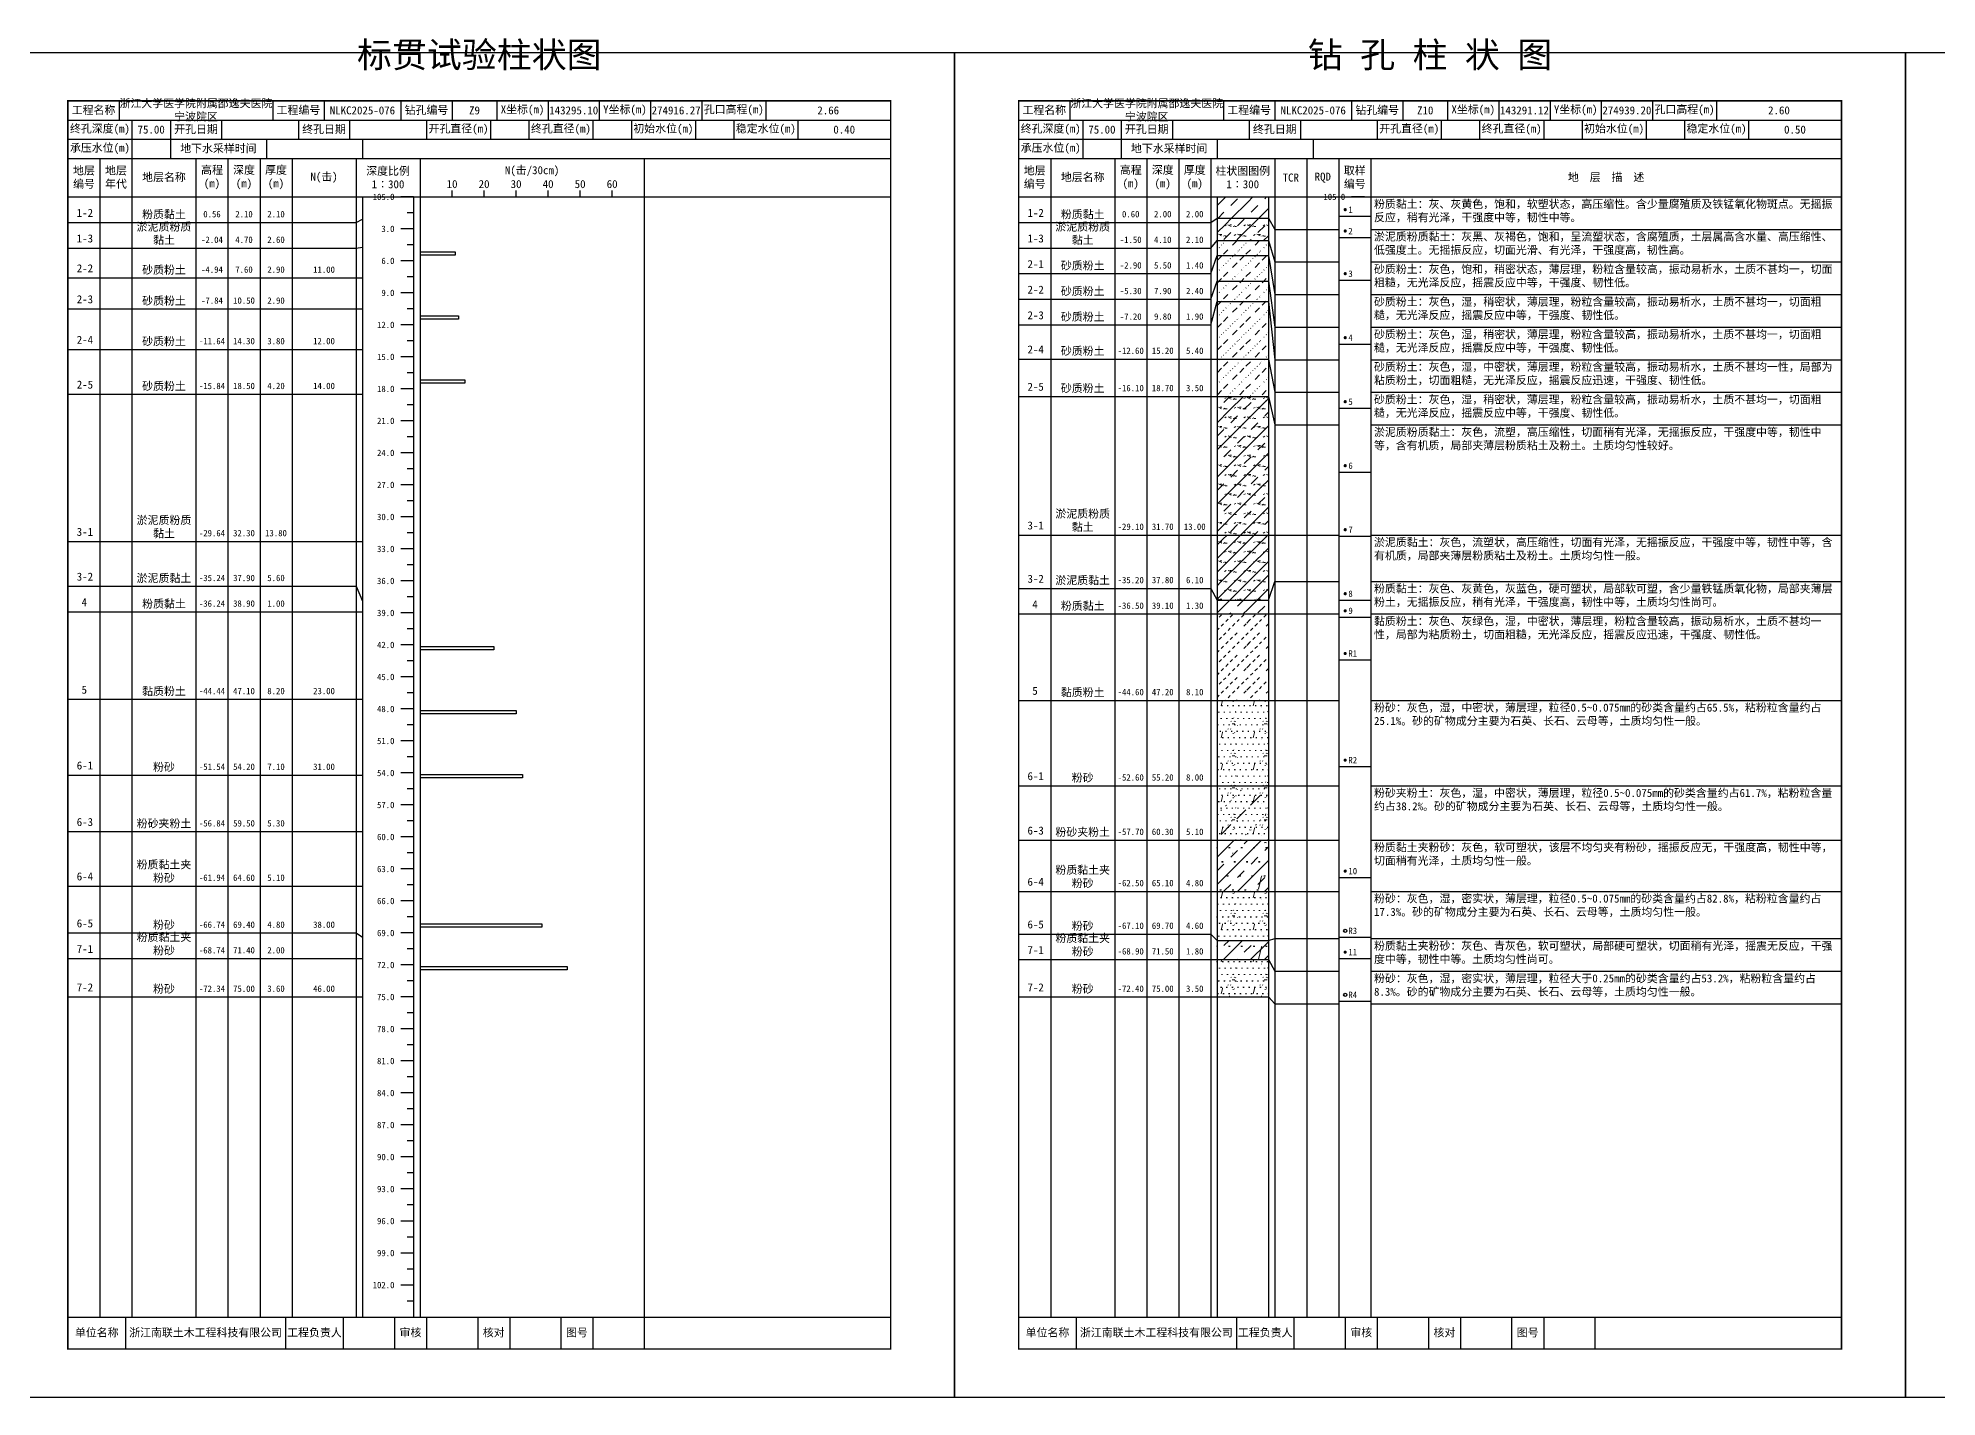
# Model space of a CAD drawing. Extents: x 297 to 65340, y 0 to 425.
# Drawn here: x 35057 to 35650, y 0 to 425 of the extents above; entities that cross this region are included whole.
import ezdxf
from ezdxf.enums import TextEntityAlignment as Align

# ---------------------------------------------------------------- set-up
doc = ezdxf.new("R2010")
doc.units = 0
doc.layers.get('0').update_dxf_attribs({"linetype": 'CONTINUOUS'})
doc.layers.add('FRAME', color=7, linetype='CONTINUOUS')
doc.layers.add('STRATUM', color=7, linetype='CONTINUOUS')
doc.layers.add('HATCH', color=7, linetype='CONTINUOUS', lineweight=13)
doc.styles.add('ST', font='')
doc.styles.get('ST').set_extended_font_data('SimSun')
pattern_1 = [(45, (0, 0), (-4.2426407, 4.2426407), [10, 0]), (45, (1.061, -3.182), (-2.1213203, 6.363961), [3, -3])]
pattern_2 = [(45, (0, 0), (-4.2426407, 4.2426407), [10, 0]), (45, (1.061, -3.182), (-2.1213203, 6.363961), [3, -3]), (26.565, (1.0741, -0.2536), (5.99982296, 5.99981224), [0.567, -12.849]), (0, (0.507, -0.2536), (0, 6), [0.567, -5.433]), (26.565, (-1.5813, 0), (5.99982296, 5.99981224), [0.567, -12.849]), (0, (-1.074, 0.2536), (0, 6), [0.567, -5.433]), (153.435, (0.5071, -0.2536), (-5.9998176, -5.36e-06), [1.134, -12.2826]), (26.565, (4.0741, 2.7464), (5.99982296, 5.99981224), [0.567, -12.849]), (0, (3.507, 2.7464), (0, 6), [0.567, -5.433]), (26.565, (1.4187, 3), (5.99982296, 5.99981224), [0.567, -12.849]), (0, (1.926, 3.2536), (0, 6), [0.567, -5.433]), (153.435, (3.5071, 2.7464), (-5.9998176, -5.36e-06), [1.134, -12.2826])]
pattern_3 = [(45.000006, (0, 0), (-7e-07, 6.9999824), [1.971956, -7.927535]), (45.000006, (2.813, 2.829), (-7e-07, 6.9999824), [1.99367, -7.905828]), (45.000006, (5.0675, 5.082), (-7e-07, 6.9999824), [1.813609, -8.085882]), (26.565052, (0, 3.5), (7.00000042, 7.00000017), [0.0965, -15.555976]), (36.869899, (0.7, 4.2), (6.999999835, 7.000000165), [0.197747, -34.802253]), (315.00001, (3.5, 6.976), (6.9999824, 1.2e-06), [0.033054, -9.866441]), (26.565052, (3.5, 0), (7.00000042, 7.00000017), [0.144749, -15.507727]), (26.565052, (4.2, 0.7), (7.00000042, 7.00000017), [0.10528, -15.547196]), (90.000004, (4.55, 1.05), (-7, -5e-07), [0.028767, -6.971233]), (26.565052, (4.9, 1.4), (7.00000042, 7.00000017), [0.091014, -31.213938]), (36.869899, (5.6, 2.1), (6.999999835, 7.000000165), [0.110692, -34.889308]), (45.000002, (6.3, 2.8), (-2.4e-07, 6.9999824), [0.109112, -9.790383]), (315.00001, (6.914, 3.548), (6.9999824, 1.2e-06), [0.033054, -9.866441]), (36.869898, (1.4, 4.9), (6.999999957, 7.000000043), [0.10224, -34.89776]), (53.130103, (2.1, 5.6), (13.999999763, 21.00000016), [0.134384, -34.865616]), (53.130103, (2.8, 6.3), (13.999999763, 21.00000016), [0.126246, -34.873754])]
pattern_4 = [(82.875, (-0.8346, -1.206), (0.00036925, 10.00017644), [0.08929, -80.53371]), (143.13, (-0.7336, -1.2818), (-29.99996427, 20.00005359), [0.12627, -49.87373]), (172.875, (-0.5564, -1.304), (-70.000245666, 9.99966033), [0.17857, -80.44443]), (206.565, (-0.378, -1.2147), (-9.9997049, -9.99968706), [0.19954, -22.16046]), (243.435, (-0.2887, -1.0363), (8.93e-06, -9.999696), [0.19954, -22.16146]), (255.964, (-0.1994, -0.679), (-0.00020004, -9.99950129), [0.36813, -40.86287]), (255.964, (0.1106, 0.561), (-0.00020004, -9.99950129), [1.27838, -39.95262]), (255.964, (0.179, 0.835), (-0.00020004, -9.99950129), [0.28235, -40.94865]), (216.87, (0.3694, 1.0892), (-9.99998214, -10.00001786), [0.12627, -49.87373]), (243.435, (0.2683, 1.0135), (8.93e-06, -9.999696), [0.19954, -22.16146]), (206.565, (0.548, 1.1785), (-9.9997049, -9.99968706), [0.19954, -22.16046]), (172.875, (0.725, 1.1563), (-70.000245666, 9.99966033), [0.17857, -80.44443]), (143.13, (0.826, 1.0806), (-29.99996427, 20.00005359), [0.12627, -49.87373]), (82.875, (0.815, 0.992), (0.00036925, 10.00017644), [0.08929, -80.53371]), (0, (-0.33, 0.34), (0, 10), [0.89286, -9.10714]), (0, (0.025, 0), (1, 2), [0, -1.75]), (0, (0, 0.025), (1, 2), [0, -1.75]), (0, (0, 0), (1, 2), [0, -1.75]), (0, (-0.025, 0), (1, 2), [0, -1.75]), (0, (0, -0.025), (1, 2), [0, -1.75])]
pattern_5 = [(82.875, (-1.8361, -2.6533), (0.00081235, 22.00038817), [0.196438, -177.174162]), (143.13, (-1.614, -2.82), (-65.9999214, 44.0001179), [0.277794, -109.722206]), (172.875, (-1.224, -2.8687), (-154.00054047, 21.99925272), [0.392854, -176.977746]), (206.565, (-0.831, -2.672), (-21.9993508, -21.9993115), [0.438988, -48.753012]), (243.435, (-0.635, -2.28), (1.96e-05, -21.9993312), [0.438988, -48.755212]), (255.964, (-0.4387, -1.494), (-0.0004401, -21.9989028), [0.809886, -89.898314]), (255.964, (0.2434, 1.2344), (-0.0004401, -21.9989028), [2.812436, -87.895764]), (255.964, (0.394, 1.837), (-0.0004401, -21.9989028), [0.62117, -90.08703]), (216.87, (0.8126, 2.3963), (-21.9999607, -22.0000393), [0.277794, -109.722206]), (243.435, (0.59, 2.23), (1.96e-05, -21.9993312), [0.438988, -48.755212]), (206.565, (1.205, 2.593), (-21.9993508, -21.9993115), [0.438988, -48.753012]), (172.875, (1.595, 2.544), (-154.00054047, 21.99925272), [0.392854, -176.977746]), (143.13, (1.8173, 2.3772), (-65.9999214, 44.0001179), [0.277794, -109.722206]), (82.875, (1.793, 2.1823), (0.00081235, 22.00038817), [0.196438, -177.174162]), (0, (-0.725, 0.748), (0, 22), [1.964292, -20.035708]), (0, (0.055, 0), (2.2, 4.4), [0, -3.85]), (0, (0, 0.055), (2.2, 4.4), [0, -3.85]), (0, (0, 0), (2.2, 4.4), [0, -3.85]), (0, (-0.055, 0), (2.2, 4.4), [0, -3.85]), (0, (0, -0.055), (2.2, 4.4), [0, -3.85])]

# ---------------------------------------------------------------- blocks, each defined once
blk = doc.blocks.new('SolidCircle')
at = {"const_width": 0.5}
blk.add_lwpolyline([(-0.25, 0, 1), (0.25, 0, 1)], format="xyb", close=True, dxfattribs=at)

msp = doc.modelspace()

# ---------------------------------------------------------------- hatches: boundary and pattern name
at = {"layer": 'HATCH'}
h = msp.add_hatch(dxfattribs=at)
h.set_pattern_fill('FZNT', color=256, style=0)
h.set_pattern_definition(pattern_1)
h.paths.add_polyline_path([(35441, 375), (35425, 375), (35425, 368.33), (35441, 368.33)])
h = msp.add_hatch(dxfattribs=at)
h.set_pattern_fill('YNFNT', color=256, style=0)
h.set_pattern_definition(pattern_2)
h.paths.add_polyline_path([(35441, 368.33), (35425, 368.33), (35425, 361.33), (35441, 361.33)])
h = msp.add_hatch(dxfattribs=at)
h.set_pattern_fill('SZFT', color=256, style=0)
h.set_pattern_definition(pattern_3)
h.paths.add_polyline_path([(35441, 361.33), (35425, 361.33), (35425, 356.67), (35441, 356.67)])
h = msp.add_hatch(dxfattribs=at)
h.set_pattern_fill('SZFT', color=256, style=0)
h.set_pattern_definition(pattern_3)
h.paths.add_polyline_path([(35441, 356.67), (35425, 356.67), (35425, 348.67), (35441, 348.67)])
h = msp.add_hatch(dxfattribs=at)
h.set_pattern_fill('SZFT', color=256, style=0)
h.set_pattern_definition(pattern_3)
h.paths.add_polyline_path([(35441, 348.67), (35425, 348.67), (35425, 342.33), (35441, 342.33)])
h = msp.add_hatch(dxfattribs=at)
h.set_pattern_fill('SZFT', color=256, style=0)
h.set_pattern_definition(pattern_3)
h.paths.add_polyline_path([(35441, 342.33), (35425, 342.33), (35425, 324.33), (35441, 324.33)])
h = msp.add_hatch(dxfattribs=at)
h.set_pattern_fill('SZFT', color=256, style=0)
h.set_pattern_definition(pattern_3)
h.paths.add_polyline_path([(35441, 324.33), (35425, 324.33), (35425, 312.67), (35441, 312.67)])
h = msp.add_hatch(dxfattribs=at)
h.set_pattern_fill('YNFNT', color=256, style=0)
h.set_pattern_definition(pattern_2)
h.paths.add_polyline_path([(35441, 312.67), (35425, 312.67), (35425, 269.33), (35441, 269.33)])
h = msp.add_hatch(dxfattribs=at)
h.set_pattern_fill('YNNT', color=256, style=0)
h.set_pattern_definition([(45, (0, 0), (-2.12132034, 2.12132034), [10, 0]), (26.565, (1.0741, -0.2536), (5.99982296, 5.99981224), [0.567, -12.849]), (0, (0.507, -0.2536), (0, 6), [0.567, -5.433]), (26.565, (-1.5813, 0), (5.99982296, 5.99981224), [0.567, -12.849]), (0, (-1.074, 0.2536), (0, 6), [0.567, -5.433]), (153.435, (0.5071, -0.2536), (-5.9998176, -5.36e-06), [1.134, -12.2826]), (26.565, (4.0741, 2.7464), (5.99982296, 5.99981224), [0.567, -12.849]), (0, (3.507, 2.7464), (0, 6), [0.567, -5.433]), (26.565, (1.4187, 3), (5.99982296, 5.99981224), [0.567, -12.849]), (0, (1.926, 3.2536), (0, 6), [0.567, -5.433]), (153.435, (3.5071, 2.7464), (-5.9998176, -5.36e-06), [1.134, -12.2826])])
h.paths.add_polyline_path([(35441, 269.33), (35425, 269.33), (35425, 249), (35441, 249)])
h = msp.add_hatch(dxfattribs=at)
h.set_pattern_fill('FZNT', color=256, style=0)
h.set_pattern_definition(pattern_1)
h.paths.add_polyline_path([(35441, 249), (35425, 249), (35425, 244.67), (35441, 244.67)])
h = msp.add_hatch(dxfattribs=at)
h.set_pattern_fill('NZFT', color=256, style=0)
h.set_pattern_definition([(45.000005, (0, 0), (-6e-07, 6.9999824), [0.947297, -8.952198]), (45.000005, (1.4, 1.4), (-6e-07, 6.9999824), [0.986898, -8.912597]), (45.000005, (2.8, 2.8), (-6e-07, 6.9999824), [1.060182, -8.839313]), (45.000005, (4.2, 4.2), (-6e-07, 6.9999824), [0.949178, -8.950318]), (45.000005, (5.6, 5.6), (-6e-07, 6.9999824), [1.036501, -8.862994]), (45.000005, (3.5, 0), (-6e-07, 6.9999824), [1.013348, -8.886147]), (45.000005, (4.9, 1.4), (-6e-07, 6.9999824), [1.078956, -12.120371]), (45.000005, (6.3, 2.8), (-6e-07, 6.9999824), [0.998824, -8.900671]), (45.000003, (0.7, 4.2), (-4e-07, 6.9999824), [1.05533, -8.844165]), (45.000003, (2.1, 5.6), (-4e-07, 6.9999824), [1.036501, -8.862994])])
h.paths.add_polyline_path([(35441, 244.67), (35425, 244.67), (35425, 217.67), (35441, 217.67)])
h = msp.add_hatch(dxfattribs=at)
h.set_pattern_fill('FS', color=256, style=0)
h.set_pattern_definition(pattern_4)
h.paths.add_polyline_path([(35441, 217.67), (35425, 217.67), (35425, 191), (35441, 191)])
h = msp.add_hatch(dxfattribs=at)
h.set_pattern_fill('FS', color=256, style=0)
h.set_pattern_definition(pattern_4)
h.paths.add_polyline_path([(35441, 191), (35425, 191), (35425, 174), (35441, 174)])
h = msp.add_hatch(dxfattribs=at)
h.set_pattern_fill('SZFT', color=256, scale=2.2, style=0)
h.set_pattern_definition([(45.000006, (0, 0), (-1.6e-06, 15.3999612), [4.338303, -17.440577]), (45.000006, (6.188, 6.223), (-1.6e-06, 15.3999612), [4.386074, -17.3928216]), (45.000006, (11.148, 11.181), (-1.6e-06, 15.3999612), [3.98994, -17.7889404]), (26.565052, (0, 7.7), (15.4000009, 15.4000004), [0.2123, -34.223147]), (36.869899, (1.54, 9.24), (15.39999964, 15.40000036), [0.4350434, -76.5649566]), (315.00001, (7.7, 15.347), (15.3999612, 2.7e-06), [0.072719, -21.70617]), (26.565052, (7.7, 0), (15.4000009, 15.4000004), [0.318448, -34.1169994]), (26.565052, (9.24, 1.54), (15.4000009, 15.4000004), [0.231616, -34.203831]), (90.000004, (10.01, 2.31), (-15.4, -1e-06), [0.0632874, -15.3367126]), (26.565052, (10.78, 3.08), (15.4000009, 15.4000004), [0.200231, -68.670664]), (36.869899, (12.32, 4.62), (15.39999964, 15.40000036), [0.2435224, -76.7564776]), (45.000002, (13.86, 6.16), (-5e-07, 15.3999612), [0.2400464, -21.5388426]), (315.00001, (15.211, 7.805), (15.3999612, 2.7e-06), [0.072719, -21.70617]), (36.869898, (3.08, 10.78), (15.3999999, 15.4000001), [0.224928, -76.775072]), (53.130103, (4.62, 12.32), (30.79999948, 46.20000035), [0.295645, -76.704355]), (53.130103, (6.16, 13.86), (30.79999948, 46.20000035), [0.277741, -76.722259])])
h.paths.add_polyline_path([(35441, 191), (35425, 191), (35425, 174), (35441, 174)])
h = msp.add_hatch(dxfattribs=at)
h.set_pattern_fill('FZNT', color=256, style=0)
h.set_pattern_definition(pattern_1)
h.paths.add_polyline_path([(35441, 174), (35425, 174), (35425, 158), (35441, 158)])
h = msp.add_hatch(dxfattribs=at)
h.set_pattern_fill('FS', color=256, scale=2.2, style=0)
h.set_pattern_definition(pattern_5)
h.paths.add_polyline_path([(35441, 174), (35425, 174), (35425, 158), (35441, 158)])
h = msp.add_hatch(dxfattribs=at)
h.set_pattern_fill('FS', color=256, style=0)
h.set_pattern_definition(pattern_4)
h.paths.add_polyline_path([(35441, 158), (35425, 158), (35425, 142.67), (35441, 142.67)])
h = msp.add_hatch(dxfattribs=at)
h.set_pattern_fill('FZNT', color=256, style=0)
h.set_pattern_definition(pattern_1)
h.paths.add_polyline_path([(35441, 142.67), (35425, 142.67), (35425, 136.67), (35441, 136.67)])
h = msp.add_hatch(dxfattribs=at)
h.set_pattern_fill('FS', color=256, scale=2.2, style=0)
h.set_pattern_definition(pattern_5)
h.paths.add_polyline_path([(35441, 142.67), (35425, 142.67), (35425, 136.67), (35441, 136.67)])
h = msp.add_hatch(dxfattribs=at)
h.set_pattern_fill('FS', color=256, style=0)
h.set_pattern_definition(pattern_4)
h.paths.add_polyline_path([(35441, 136.67), (35425, 136.67), (35425, 125), (35441, 125)])

# ---------------------------------------------------------------- linework, layer by layer
at = {"layer": 'FRAME', "color": 245, "linetype": 'Continuous'}
for points in [[(35046, 0), (35343, 0), (35343, 420), (35046, 420)], [(35343, 0), (35640, 0), (35640, 420), (35343, 420)], [(35640, 0), (35937, 0), (35937, 420), (35640, 420)]]:
    msp.add_lwpolyline(points, close=True, dxfattribs=at)
at = {"layer": 'FRAME', "linetype": 'Continuous', "const_width": 0.5}
for points in [[(35066, 15), (35323, 15), (35323, 405), (35066, 405)], [(35363, 15), (35620, 15), (35620, 405), (35363, 405)]]:
    msp.add_lwpolyline(points, close=True, dxfattribs=at)
at = {"layer": 'FRAME', "color": 0, "linetype": 'Continuous'}
for points in [[(35082, 405), (35082, 399)], [(35130, 405), (35130, 399)], [(35146, 405), (35146, 399)], [(35170, 405), (35170, 399)], [(35186, 405), (35186, 399)], [(35200, 405), (35200, 399)], [(35216, 405), (35216, 399)], [(35232, 405), (35232, 399)], [(35248, 405), (35248, 399)], [(35264, 405), (35264, 399)], [(35284, 405), (35284, 399)], [(35323, 405), (35323, 399)], [(35379, 405), (35379, 399)], [(35427, 405), (35427, 399)], [(35443, 405), (35443, 399)], [(35467, 405), (35467, 399)], [(35483, 405), (35483, 399)], [(35497, 405), (35497, 399)], [(35513, 405), (35513, 399)], [(35529, 405), (35529, 399)], [(35545, 405), (35545, 399)], [(35561, 405), (35561, 399)], [(35581, 405), (35581, 399)], [(35620, 405), (35620, 399)], [(35066, 399), (35323, 399)], [(35086, 399), (35086, 393)], [(35098, 399), (35098, 393)], [(35114, 399), (35114, 393)], [(35138, 399), (35138, 393)], [(35154, 399), (35154, 393)], [(35178, 399), (35178, 393)], [(35198, 399), (35198, 393)], [(35210, 399), (35210, 393)], [(35230, 399), (35230, 393)], [(35242, 399), (35242, 393)], [(35262, 399), (35262, 393)], [(35274, 399), (35274, 393)], [(35294, 399), (35294, 393)], [(35323, 399), (35323, 393)], [(35363, 399), (35620, 399)], [(35383, 399), (35383, 393)], [(35395, 399), (35395, 393)], [(35411, 399), (35411, 393)], [(35435, 399), (35435, 393)], [(35451, 399), (35451, 393)], [(35475, 399), (35475, 393)], [(35495, 399), (35495, 393)], [(35507, 399), (35507, 393)], [(35527, 399), (35527, 393)], [(35539, 399), (35539, 393)], [(35559, 399), (35559, 393)], [(35571, 399), (35571, 393)], [(35591, 399), (35591, 393)], [(35620, 399), (35620, 393)], [(35066, 393), (35323, 393)], [(35086, 393), (35086, 387)], [(35098, 393), (35098, 387)], [(35128, 393), (35128, 387)], [(35158, 393), (35158, 387)], [(35363, 393), (35620, 393)], [(35383, 393), (35383, 387)], [(35395, 393), (35395, 387)], [(35425, 393), (35425, 387)], [(35455, 393), (35455, 387)], [(35066, 387), (35323, 387)], [(35076, 387), (35076, 25)], [(35086, 387), (35086, 25)], [(35106, 387), (35106, 25)], [(35116, 387), (35116, 25)], [(35126, 387), (35126, 25)], [(35136, 387), (35136, 25)], [(35156, 387), (35156, 25)], [(35176, 387), (35176, 25)], [(35246, 387), (35246, 25)], [(35363, 387), (35620, 387)], [(35373, 387), (35373, 25)], [(35393, 387), (35393, 25)], [(35403, 387), (35403, 25)], [(35413, 387), (35413, 25)], [(35423, 387), (35423, 25)], [(35443, 387), (35443, 25)], [(35453, 387), (35453, 25)], [(35463, 387), (35463, 25)], [(35473, 387), (35473, 25)], [(35620, 387), (35620, 25)], [(35066, 375), (35323, 375)], [(35158, 375), (35158, 25)], [(35174, 375), (35174, 25)], [(35186, 375), (35186, 377)], [(35196, 375), (35196, 377)], [(35206, 375), (35206, 377)], [(35216, 375), (35216, 377)], [(35226, 375), (35226, 377)], [(35236, 375), (35236, 377)], [(35363, 375), (35620, 375)], [(35425, 375), (35425, 25)], [(35441, 375), (35441, 25)], [(35066, 25), (35323, 25)], [(35084, 25), (35084, 15)], [(35134, 25), (35134, 15)], [(35152, 25), (35152, 15)], [(35168, 25), (35168, 15)], [(35178, 25), (35178, 15)], [(35194, 25), (35194, 15)], [(35204, 25), (35204, 15)], [(35220, 25), (35220, 15)], [(35230, 25), (35230, 15)], [(35246, 25), (35246, 15)], [(35363, 25), (35620, 25)], [(35381, 25), (35381, 15)], [(35431, 25), (35431, 15)], [(35449, 25), (35449, 15)], [(35465, 25), (35465, 15)], [(35475, 25), (35475, 15)], [(35491, 25), (35491, 15)], [(35501, 25), (35501, 15)], [(35517, 25), (35517, 15)], [(35527, 25), (35527, 15)], [(35543, 25), (35543, 15)]]:
    msp.add_lwpolyline(points, dxfattribs=at)
at = {"layer": 'STRATUM', "linetype": 'Continuous'}
for points in [[(35174, 375), (35170, 375)], [(35471, 375), (35467, 375)], [(35156, 367), (35158, 368)], [(35174, 370), (35172, 370)], [(35423, 367), (35425, 368.33), (35441, 368.33), (35443, 364.82)], [(35463, 369), (35473, 369)], [(35066, 367), (35076, 367)], [(35076, 367), (35086, 367)], [(35086, 367), (35106, 367)], [(35106, 367), (35116, 367)], [(35116, 367), (35126, 367)], [(35126, 367), (35136, 367)], [(35136, 367), (35156, 367)], [(35174, 365), (35170, 365)], [(35363, 367), (35373, 367)], [(35373, 367), (35393, 367)], [(35393, 367), (35403, 367)], [(35403, 367), (35413, 367)], [(35413, 367), (35423, 367)], [(35443, 364.82), (35453, 364.82)], [(35453, 364.82), (35463, 364.82)], [(35463, 362.33), (35473, 362.33)], [(35473, 364.82), (35620, 364.82)], [(35066, 359), (35076, 359)], [(35076, 359), (35086, 359)], [(35086, 359), (35106, 359)], [(35106, 359), (35116, 359)], [(35116, 359), (35126, 359)], [(35126, 359), (35136, 359)], [(35136, 359), (35156, 359)], [(35156, 359), (35158, 359.33)], [(35174, 360), (35172, 360)], [(35176, 357.83), (35187, 357.83), (35187, 356.83), (35176, 356.83)], [(35363, 359), (35373, 359)], [(35373, 359), (35393, 359)], [(35393, 359), (35403, 359)], [(35403, 359), (35413, 359)], [(35413, 359), (35423, 359)], [(35423, 359), (35425, 361.33), (35441, 361.33), (35443, 354.65)], [(35423, 351), (35425, 356.67), (35441, 356.67), (35443, 344.47)], [(35174, 355), (35170, 355)], [(35363, 351), (35373, 351)], [(35373, 351), (35393, 351)], [(35393, 351), (35403, 351)], [(35403, 351), (35413, 351)], [(35413, 351), (35423, 351)], [(35443, 354.65), (35453, 354.65)], [(35453, 354.65), (35463, 354.65)], [(35473, 354.65), (35620, 354.65)], [(35066, 349.67), (35076, 349.67)], [(35076, 349.67), (35086, 349.67)], [(35086, 349.67), (35106, 349.67)], [(35106, 349.67), (35116, 349.67)], [(35116, 349.67), (35126, 349.67)], [(35126, 349.67), (35136, 349.67)], [(35136, 349.67), (35156, 349.67)], [(35156, 349.67), (35158, 349.67)], [(35174, 345), (35170, 345)], [(35174, 350), (35172, 350)], [(35423, 343), (35425, 348.67), (35441, 348.67), (35443, 334.29)], [(35443, 344.47), (35453, 344.47)], [(35453, 344.47), (35463, 344.47)], [(35463, 349), (35473, 349)], [(35473, 344.47), (35620, 344.47)], [(35066, 340), (35076, 340)], [(35076, 340), (35086, 340)], [(35086, 340), (35106, 340)], [(35106, 340), (35116, 340)], [(35116, 340), (35126, 340)], [(35126, 340), (35136, 340)], [(35136, 340), (35156, 340)], [(35156, 340), (35158, 340)], [(35174, 340), (35172, 340)], [(35363, 343), (35373, 343)], [(35373, 343), (35393, 343)], [(35393, 343), (35403, 343)], [(35403, 343), (35413, 343)], [(35413, 343), (35423, 343)], [(35423, 335), (35425, 342.33), (35441, 342.33), (35443, 324.12)], [(35174, 335), (35170, 335)], [(35176, 337.83), (35188, 337.83), (35188, 336.83), (35176, 336.83)], [(35363, 335), (35373, 335)], [(35373, 335), (35393, 335)], [(35393, 335), (35403, 335)], [(35403, 335), (35413, 335)], [(35413, 335), (35423, 335)], [(35443, 334.29), (35453, 334.29)], [(35453, 334.29), (35463, 334.29)], [(35473, 334.29), (35620, 334.29)], [(35066, 327.33), (35076, 327.33)], [(35076, 327.33), (35086, 327.33)], [(35086, 327.33), (35106, 327.33)], [(35106, 327.33), (35116, 327.33)], [(35116, 327.33), (35126, 327.33)], [(35126, 327.33), (35136, 327.33)], [(35136, 327.33), (35156, 327.33)], [(35156, 327.33), (35158, 327.33)], [(35174, 330), (35172, 330)], [(35463, 329), (35473, 329)], [(35174, 325), (35170, 325)], [(35363, 324.33), (35373, 324.33)], [(35373, 324.33), (35393, 324.33)], [(35393, 324.33), (35403, 324.33)], [(35403, 324.33), (35413, 324.33)], [(35413, 324.33), (35423, 324.33)], [(35423, 324.33), (35425, 324.33), (35441, 324.33), (35443, 313.94)], [(35443, 324.12), (35453, 324.12)], [(35453, 324.12), (35463, 324.12)], [(35473, 324.12), (35620, 324.12)], [(35174, 315), (35170, 315)], [(35174, 320), (35172, 320)], [(35176, 317.83), (35190, 317.83), (35190, 316.83), (35176, 316.83)], [(35066, 313.33), (35076, 313.33)], [(35076, 313.33), (35086, 313.33)], [(35086, 313.33), (35106, 313.33)], [(35106, 313.33), (35116, 313.33)], [(35116, 313.33), (35126, 313.33)], [(35126, 313.33), (35136, 313.33)], [(35136, 313.33), (35156, 313.33)], [(35156, 313.33), (35158, 313.33)], [(35174, 310), (35172, 310)], [(35363, 312.67), (35373, 312.67)], [(35373, 312.67), (35393, 312.67)], [(35393, 312.67), (35403, 312.67)], [(35403, 312.67), (35413, 312.67)], [(35413, 312.67), (35423, 312.67)], [(35423, 312.67), (35425, 312.67), (35441, 312.67), (35443, 303.76)], [(35443, 313.94), (35453, 313.94)], [(35453, 313.94), (35463, 313.94)], [(35463, 309), (35473, 309)], [(35473, 313.94), (35620, 313.94)], [(35174, 305), (35170, 305)], [(35443, 303.76), (35453, 303.76)], [(35453, 303.76), (35463, 303.76)], [(35473, 303.76), (35620, 303.76)], [(35174, 300), (35172, 300)], [(35174, 295), (35170, 295)], [(35174, 285), (35170, 285)], [(35174, 290), (35172, 290)], [(35463, 289), (35473, 289)], [(35174, 280), (35172, 280)], [(35174, 275), (35170, 275)], [(35066, 267.33), (35076, 267.33)], [(35076, 267.33), (35086, 267.33)], [(35086, 267.33), (35106, 267.33)], [(35106, 267.33), (35116, 267.33)], [(35116, 267.33), (35126, 267.33)], [(35126, 267.33), (35136, 267.33)], [(35136, 267.33), (35156, 267.33)], [(35156, 267.33), (35158, 267.33)], [(35174, 270), (35172, 270)], [(35363, 269.33), (35373, 269.33)], [(35373, 269.33), (35393, 269.33)], [(35393, 269.33), (35403, 269.33)], [(35403, 269.33), (35413, 269.33)], [(35413, 269.33), (35423, 269.33)], [(35423, 269.33), (35425, 269.33), (35441, 269.33), (35443, 269.33)], [(35443, 269.33), (35453, 269.33)], [(35453, 269.33), (35463, 269.33)], [(35463, 269), (35473, 269)], [(35473, 269.33), (35620, 269.33)], [(35174, 265), (35170, 265)], [(35174, 260), (35172, 260)], [(35066, 253.33), (35076, 253.33)], [(35076, 253.33), (35086, 253.33)], [(35086, 253.33), (35106, 253.33)], [(35106, 253.33), (35116, 253.33)], [(35116, 253.33), (35126, 253.33)], [(35126, 253.33), (35136, 253.33)], [(35136, 253.33), (35156, 253.33)], [(35156, 253.33), (35158, 248.67)], [(35174, 255), (35170, 255)], [(35174, 250), (35172, 250)], [(35363, 252.67), (35373, 252.67)], [(35373, 252.67), (35393, 252.67)], [(35393, 252.67), (35403, 252.67)], [(35403, 252.67), (35413, 252.67)], [(35413, 252.67), (35423, 252.67)], [(35423, 252.67), (35425, 249), (35441, 249), (35443, 254.84)], [(35443, 254.84), (35453, 254.84)], [(35453, 254.84), (35463, 254.84)], [(35473, 254.84), (35620, 254.84)], [(35066, 245.33), (35076, 245.33)], [(35076, 245.33), (35086, 245.33)], [(35086, 245.33), (35106, 245.33)], [(35106, 245.33), (35116, 245.33)], [(35116, 245.33), (35126, 245.33)], [(35126, 245.33), (35136, 245.33)], [(35136, 245.33), (35156, 245.33)], [(35156, 245.33), (35158, 245.33)], [(35174, 245), (35170, 245)], [(35363, 244.67), (35373, 244.67)], [(35373, 244.67), (35393, 244.67)], [(35393, 244.67), (35403, 244.67)], [(35403, 244.67), (35413, 244.67)], [(35413, 244.67), (35423, 244.67)], [(35423, 244.67), (35425, 244.67), (35441, 244.67), (35443, 244.67)], [(35443, 244.67), (35453, 244.67)], [(35453, 244.67), (35463, 244.67)], [(35463, 249), (35473, 249)], [(35463, 243.67), (35473, 243.67)], [(35473, 244.67), (35620, 244.67)], [(35174, 240), (35172, 240)], [(35174, 235), (35170, 235)], [(35176, 234.5), (35199, 234.5), (35199, 233.5), (35176, 233.5)], [(35174, 230), (35172, 230)], [(35463, 230.33), (35473, 230.33)], [(35174, 225), (35170, 225)], [(35174, 220), (35172, 220)], [(35066, 218), (35076, 218)], [(35076, 218), (35086, 218)], [(35086, 218), (35106, 218)], [(35106, 218), (35116, 218)], [(35116, 218), (35126, 218)], [(35126, 218), (35136, 218)], [(35136, 218), (35156, 218)], [(35156, 218), (35158, 218)], [(35174, 215), (35170, 215)], [(35176, 214.5), (35206, 214.5), (35206, 213.5), (35176, 213.5)], [(35363, 217.67), (35373, 217.67)], [(35373, 217.67), (35393, 217.67)], [(35393, 217.67), (35403, 217.67)], [(35403, 217.67), (35413, 217.67)], [(35413, 217.67), (35423, 217.67)], [(35423, 217.67), (35425, 217.67), (35441, 217.67), (35443, 217.67)], [(35443, 217.67), (35453, 217.67)], [(35453, 217.67), (35463, 217.67)], [(35473, 217.67), (35620, 217.67)], [(35174, 210), (35172, 210)], [(35174, 205), (35170, 205)], [(35174, 200), (35172, 200)], [(35463, 197), (35473, 197)], [(35066, 194.33), (35076, 194.33)], [(35076, 194.33), (35086, 194.33)], [(35086, 194.33), (35106, 194.33)], [(35106, 194.33), (35116, 194.33)], [(35116, 194.33), (35126, 194.33)], [(35126, 194.33), (35136, 194.33)], [(35136, 194.33), (35156, 194.33)], [(35156, 194.33), (35158, 194.33)], [(35174, 195), (35170, 195)], [(35174, 190), (35172, 190)], [(35176, 194.5), (35208, 194.5), (35208, 193.5), (35176, 193.5)], [(35363, 191), (35373, 191)], [(35373, 191), (35393, 191)], [(35393, 191), (35403, 191)], [(35403, 191), (35413, 191)], [(35413, 191), (35423, 191)], [(35423, 191), (35425, 191), (35441, 191), (35443, 191)], [(35443, 191), (35453, 191)], [(35453, 191), (35463, 191)], [(35473, 191), (35620, 191)], [(35174, 185), (35170, 185)], [(35174, 180), (35172, 180)], [(35066, 176.67), (35076, 176.67)], [(35076, 176.67), (35086, 176.67)], [(35086, 176.67), (35106, 176.67)], [(35106, 176.67), (35116, 176.67)], [(35116, 176.67), (35126, 176.67)], [(35126, 176.67), (35136, 176.67)], [(35136, 176.67), (35156, 176.67)], [(35156, 176.67), (35158, 176.67)], [(35174, 175), (35170, 175)], [(35363, 174), (35373, 174)], [(35373, 174), (35393, 174)], [(35393, 174), (35403, 174)], [(35403, 174), (35413, 174)], [(35413, 174), (35423, 174)], [(35423, 174), (35425, 174), (35441, 174), (35443, 174)], [(35443, 174), (35453, 174)], [(35453, 174), (35463, 174)], [(35473, 174), (35620, 174)], [(35174, 170), (35172, 170)], [(35174, 165), (35170, 165)], [(35463, 162.33), (35473, 162.33)], [(35066, 159.67), (35076, 159.67)], [(35076, 159.67), (35086, 159.67)], [(35086, 159.67), (35106, 159.67)], [(35106, 159.67), (35116, 159.67)], [(35116, 159.67), (35126, 159.67)], [(35126, 159.67), (35136, 159.67)], [(35136, 159.67), (35156, 159.67)], [(35156, 159.67), (35158, 159.67)], [(35174, 155), (35170, 155)], [(35174, 160), (35172, 160)], [(35363, 158), (35373, 158)], [(35373, 158), (35393, 158)], [(35393, 158), (35403, 158)], [(35403, 158), (35413, 158)], [(35413, 158), (35423, 158)], [(35423, 158), (35425, 158), (35441, 158), (35443, 158)], [(35443, 158), (35453, 158)], [(35453, 158), (35463, 158)], [(35473, 158), (35620, 158)], [(35174, 150), (35172, 150)], [(35066, 145), (35076, 145)], [(35076, 145), (35086, 145)], [(35086, 145), (35106, 145)], [(35106, 145), (35116, 145)], [(35116, 145), (35126, 145)], [(35126, 145), (35136, 145)], [(35136, 145), (35156, 145)], [(35156, 145), (35158, 143.67)], [(35174, 145), (35170, 145)], [(35176, 147.83), (35214, 147.83), (35214, 146.83), (35176, 146.83)], [(35363, 144.67), (35373, 144.67)], [(35373, 144.67), (35393, 144.67)], [(35393, 144.67), (35403, 144.67)], [(35403, 144.67), (35413, 144.67)], [(35413, 144.67), (35423, 144.67)], [(35423, 144.67), (35425, 142.67), (35441, 142.67), (35443, 143.23)], [(35443, 143.23), (35453, 143.23)], [(35453, 143.23), (35463, 143.23)], [(35463, 143.67), (35473, 143.67)], [(35473, 143.23), (35620, 143.23)], [(35066, 137), (35076, 137)], [(35076, 137), (35086, 137)], [(35086, 137), (35106, 137)], [(35106, 137), (35116, 137)], [(35116, 137), (35126, 137)], [(35126, 137), (35136, 137)], [(35136, 137), (35156, 137)], [(35156, 137), (35158, 137)], [(35174, 140), (35172, 140)], [(35363, 136.67), (35373, 136.67)], [(35373, 136.67), (35393, 136.67)], [(35393, 136.67), (35403, 136.67)], [(35403, 136.67), (35413, 136.67)], [(35413, 136.67), (35423, 136.67)], [(35423, 136.67), (35425, 136.67), (35441, 136.67), (35443, 133.06)], [(35463, 137), (35473, 137)], [(35174, 135), (35170, 135)], [(35176, 134.5), (35222, 134.5), (35222, 133.5), (35176, 133.5)], [(35443, 133.06), (35453, 133.06)], [(35453, 133.06), (35463, 133.06)], [(35473, 133.06), (35620, 133.06)], [(35066, 125), (35076, 125)], [(35076, 125), (35086, 125)], [(35086, 125), (35106, 125)], [(35106, 125), (35116, 125)], [(35116, 125), (35126, 125)], [(35126, 125), (35136, 125)], [(35136, 125), (35156, 125)], [(35156, 125), (35158, 125)], [(35174, 125), (35170, 125)], [(35174, 130), (35172, 130)], [(35363, 125), (35373, 125)], [(35373, 125), (35393, 125)], [(35393, 125), (35403, 125)], [(35403, 125), (35413, 125)], [(35413, 125), (35423, 125)], [(35423, 125), (35425, 125), (35441, 125), (35443, 122.88)], [(35174, 120), (35172, 120)], [(35443, 122.88), (35453, 122.88)], [(35453, 122.88), (35463, 122.88)], [(35463, 123.67), (35473, 123.67)], [(35473, 122.88), (35620, 122.88)], [(35174, 115), (35170, 115)], [(35174, 110), (35172, 110)], [(35174, 105), (35170, 105)], [(35174, 95), (35170, 95)], [(35174, 100), (35172, 100)], [(35174, 90), (35172, 90)], [(35174, 85), (35170, 85)], [(35174, 80), (35172, 80)], [(35174, 75), (35170, 75)], [(35174, 70), (35172, 70)], [(35174, 65), (35170, 65)], [(35174, 60), (35172, 60)], [(35174, 55), (35170, 55)], [(35174, 50), (35172, 50)], [(35174, 45), (35170, 45)], [(35174, 40), (35172, 40)], [(35174, 35), (35170, 35)], [(35174, 30), (35172, 30)]]:
    msp.add_lwpolyline(points, dxfattribs=at)
at = {"layer": 'STRATUM'}
for centre in [(35465, 145.67), (35465, 125.67)]:
    msp.add_circle(centre, 0.5, dxfattribs=at)

# ---------------------------------------------------------------- block references
for p in [(35465, 371), (35465, 364.33), (35465, 351), (35465, 331), (35465, 311), (35465, 291), (35465, 271), (35465, 251), (35465, 245.67), (35465, 232.33), (35465, 199), (35465, 164.33), (35465, 139)]:
    msp.add_blockref('SolidCircle', p, dxfattribs=at)

# ---------------------------------------------------------------- texts
at = {"layer": 'FRAME', "style": 'ST'}
for s, p in [('标贯试验柱状图', (35194.5, 413)), ('钻 孔 柱 状 图', (35491.5, 413))]:
    msp.add_text(s, height=8, dxfattribs=at).set_placement(p, align=Align.BOTTOM_CENTER)
for s, p in [('10', (35186, 379)), ('20', (35196, 379)), ('30', (35206, 379)), ('40', (35216, 379)), ('50', (35226, 379)), ('60', (35236, 379))]:
    msp.add_text(s, height=2.5, dxfattribs=at).set_placement(p, align=Align.MIDDLE_CENTER)
at = {"layer": 'FRAME', "char_height": 2.5, "attachment_point": 5, "style": 'ST'}
for s, insert, width in [('工程名称', (35074, 402), 16), ('浙江大学医学院附属邵逸夫医院宁波院区', (35106, 402), 48), ('工程编号', (35138, 402), 16), ('钻孔编号', (35178, 402), 16), ('X坐标(m)', (35208, 402), 16), ('Y坐标(m)', (35240, 402), 16), ('孔口高程(m)', (35274, 402), 20), ('工程名称', (35371, 402), 16), ('浙江大学医学院附属邵逸夫医院宁波院区', (35403, 402), 48), ('工程编号', (35435, 402), 16), ('钻孔编号', (35475, 402), 16), ('X坐标(m)', (35505, 402), 16), ('Y坐标(m)', (35537, 402), 16), ('孔口高程(m)', (35571, 402), 20), ('终孔深度(m)', (35076, 396), 20), ('开孔日期', (35106, 396), 16), ('终孔日期', (35146, 396), 16), ('NLKC2025-076', (35158, 402), 24), ('开孔直径(m)', (35188, 396), 20), ('Z9', (35193, 402), 14), ('终孔直径(m)', (35220, 396), 20), ('143295.10', (35224, 402), 16), ('初始水位(m)', (35252, 396), 20), ('274916.27', (35256, 402), 16), ('稳定水位(m)', (35284, 396), 20), ('2.66', (35303.5, 402), 39), ('终孔深度(m)', (35373, 396), 20), ('开孔日期', (35403, 396), 16), ('终孔日期', (35443, 396), 16), ('NLKC2025-076', (35455, 402), 24), ('开孔直径(m)', (35485, 396), 20), ('Z10', (35490, 402), 14), ('终孔直径(m)', (35517, 396), 20), ('143291.12', (35521, 402), 16), ('初始水位(m)', (35549, 396), 20), ('274939.20', (35553, 402), 16), ('稳定水位(m)', (35581, 396), 20), ('2.60', (35600.5, 402), 39), ('承压水位(m)', (35076, 390), 20), ('75.00', (35092, 396), 12), ('地下水采样时间', (35113, 390), 30), ('0.40', (35308.5, 396), 29), ('承压水位(m)', (35373, 390), 20), ('75.00', (35389, 396), 12), ('地下水采样时间', (35410, 390), 30), ('0.50', (35605.5, 396), 29), ('地层编号', (35071, 381), 10), ('地层年代', (35081, 381), 10), ('地层名称', (35096, 381), 20), ('高程\\P(m)', (35111, 381), 10), ('深度\\P(m)', (35121, 381), 10), ('厚度\\P(m)', (35131, 381), 10), ('N(击)', (35146, 381), 20), ('深度比例\\P1∶300', (35166, 381), 20), ('N(击/30cm)', (35211, 383), 70), ('地层编号', (35368, 381), 10), ('地层名称', (35383, 381), 20), ('高程\\P(m)', (35398, 381), 10), ('深度\\P(m)', (35408, 381), 10), ('厚度\\P(m)', (35418, 381), 10), ('柱状图图例\\P1∶300', (35433, 381), 20), ('TCR', (35448, 381), 10), ('RQD', (35458, 381), 10), ('取样编号', (35468, 381), 10), ('地  层  描  述', (35546.5, 381), 147), ('单位名称', (35075, 20), 18), ('浙江南联土木工程科技有限公司', (35109, 20), 50), ('工程负责人', (35143, 20), 18), ('审核', (35173, 20), 10), ('核对', (35199, 20), 10), ('图号', (35225, 20), 10), ('单位名称', (35372, 20), 18), ('浙江南联土木工程科技有限公司', (35406, 20), 50), ('工程负责人', (35440, 20), 18), ('审核', (35470, 20), 10), ('核对', (35496, 20), 10), ('图号', (35522, 20), 10)]:
    msp.add_mtext(s, dxfattribs=dict(at, insert=insert, width=width))
at = {"layer": 'STRATUM', "style": 'ST'}
for s, p in [('105.0', (35168, 375)), ('105.0', (35465, 375)), ('3.0', (35168, 365)), ('6.0', (35168, 355)), ('9.0', (35168, 345)), ('12.0', (35168, 335)), ('15.0', (35168, 325)), ('18.0', (35168, 315)), ('21.0', (35168, 305)), ('24.0', (35168, 295)), ('27.0', (35168, 285)), ('30.0', (35168, 275)), ('33.0', (35168, 265)), ('36.0', (35168, 255)), ('39.0', (35168, 245)), ('42.0', (35168, 235)), ('45.0', (35168, 225)), ('48.0', (35168, 215)), ('51.0', (35168, 205)), ('54.0', (35168, 195)), ('57.0', (35168, 185)), ('60.0', (35168, 175)), ('63.0', (35168, 165)), ('66.0', (35168, 155)), ('69.0', (35168, 145)), ('72.0', (35168, 135)), ('75.0', (35168, 125)), ('78.0', (35168, 115)), ('81.0', (35168, 105)), ('84.0', (35168, 95)), ('87.0', (35168, 85)), ('90.0', (35168, 75)), ('93.0', (35168, 65)), ('96.0', (35168, 55)), ('99.0', (35168, 45)), ('102.0', (35168, 35))]:
    msp.add_text(s, height=2, dxfattribs=at).set_placement(p, align=Align.MIDDLE_RIGHT)
for s, height, p in [('1-2', 2.5, (35068.75, 370)), ('1-2', 2.5, (35365.75, 370)), ('1', 2, (35466, 371)), ('1-3', 2.5, (35068.75, 362)), ('1-3', 2.5, (35365.75, 362)), ('2', 2, (35466, 364.33)), ('2-2', 2.5, (35068.75, 352.67)), ('2-1', 2.5, (35365.75, 354)), ('3', 2, (35466, 351)), ('2-3', 2.5, (35068.75, 343)), ('2-2', 2.5, (35365.75, 346)), ('2-3', 2.5, (35365.75, 338)), ('2-4', 2.5, (35068.75, 330.33)), ('2-4', 2.5, (35365.75, 327.33)), ('4', 2, (35466, 331)), ('2-5', 2.5, (35068.75, 316.33)), ('2-5', 2.5, (35365.75, 315.67)), ('5', 2, (35466, 311)), ('6', 2, (35466, 291)), ('3-1', 2.5, (35365.75, 272.33)), ('3-1', 2.5, (35068.75, 270.33)), ('7', 2, (35466, 271)), ('3-2', 2.5, (35068.75, 256.33)), ('3-2', 2.5, (35365.75, 255.67)), ('4', 2.5, (35070.25, 248.33)), ('8', 2, (35466, 251)), ('4', 2.5, (35367.25, 247.67)), ('9', 2, (35466, 245.67)), ('R1', 2, (35466, 232.33)), ('5', 2.5, (35070.25, 221)), ('5', 2.5, (35367.25, 220.67)), ('6-1', 2.5, (35068.75, 197.33)), ('R2', 2, (35466, 199)), ('6-1', 2.5, (35365.75, 194)), ('6-3', 2.5, (35068.75, 179.67)), ('6-3', 2.5, (35365.75, 177)), ('6-4', 2.5, (35068.75, 162.67)), ('6-4', 2.5, (35365.75, 161)), ('10', 2, (35466, 164.33)), ('6-5', 2.5, (35068.75, 148)), ('6-5', 2.5, (35365.75, 147.67)), ('R3', 2, (35466, 145.67)), ('7-1', 2.5, (35068.75, 140)), ('7-1', 2.5, (35365.75, 139.67)), ('11', 2, (35466, 139)), ('7-2', 2.5, (35068.75, 128)), ('7-2', 2.5, (35365.75, 128)), ('R4', 2, (35466, 125.67))]:
    msp.add_text(s, height=height, dxfattribs=at).set_placement(p, align=Align.MIDDLE_LEFT)
for s, p in [('0.56', (35111, 368)), ('2.10', (35121, 368)), ('2.10', (35131, 368)), ('0.60', (35398, 368)), ('2.00', (35408, 368)), ('2.00', (35418, 368)), ('-2.04', (35111, 360)), ('4.70', (35121, 360)), ('2.60', (35131, 360)), ('-1.50', (35398, 360)), ('4.10', (35408, 360)), ('2.10', (35418, 360)), ('-4.94', (35111, 350.67)), ('7.60', (35121, 350.67)), ('2.90', (35131, 350.67)), ('11.00', (35146, 350.67)), ('-2.90', (35398, 352)), ('5.50', (35408, 352)), ('1.40', (35418, 352)), ('-5.30', (35398, 344)), ('7.90', (35408, 344)), ('2.40', (35418, 344)), ('-7.84', (35111, 341)), ('10.50', (35121, 341)), ('2.90', (35131, 341)), ('-7.20', (35398, 336)), ('9.80', (35408, 336)), ('1.90', (35418, 336)), ('-11.64', (35111, 328.33)), ('14.30', (35121, 328.33)), ('3.80', (35131, 328.33)), ('12.00', (35146, 328.33)), ('-12.60', (35398, 325.33)), ('15.20', (35408, 325.33)), ('5.40', (35418, 325.33)), ('-15.84', (35111, 314.33)), ('18.50', (35121, 314.33)), ('4.20', (35131, 314.33)), ('14.00', (35146, 314.33)), ('-16.10', (35398, 313.67)), ('18.70', (35408, 313.67)), ('3.50', (35418, 313.67)), ('-29.10', (35398, 270.33)), ('31.70', (35408, 270.33)), ('13.00', (35418, 270.33)), ('-29.64', (35111, 268.33)), ('32.30', (35121, 268.33)), ('13.80', (35131, 268.33)), ('-35.24', (35111, 254.33)), ('37.90', (35121, 254.33)), ('5.60', (35131, 254.33)), ('-35.20', (35398, 253.67)), ('37.80', (35408, 253.67)), ('6.10', (35418, 253.67)), ('-36.24', (35111, 246.33)), ('38.90', (35121, 246.33)), ('1.00', (35131, 246.33)), ('-36.50', (35398, 245.67)), ('39.10', (35408, 245.67)), ('1.30', (35418, 245.67)), ('-44.44', (35111, 219)), ('47.10', (35121, 219)), ('8.20', (35131, 219)), ('23.00', (35146, 219)), ('-44.60', (35398, 218.67)), ('47.20', (35408, 218.67)), ('8.10', (35418, 218.67)), ('-51.54', (35111, 195.33)), ('54.20', (35121, 195.33)), ('7.10', (35131, 195.33)), ('31.00', (35146, 195.33)), ('-52.60', (35398, 192)), ('55.20', (35408, 192)), ('8.00', (35418, 192)), ('-56.84', (35111, 177.67)), ('59.50', (35121, 177.67)), ('5.30', (35131, 177.67)), ('-57.70', (35398, 175)), ('60.30', (35408, 175)), ('5.10', (35418, 175)), ('-61.94', (35111, 160.67)), ('64.60', (35121, 160.67)), ('5.10', (35131, 160.67)), ('-62.50', (35398, 159)), ('65.10', (35408, 159)), ('4.80', (35418, 159)), ('-66.74', (35111, 146)), ('69.40', (35121, 146)), ('4.80', (35131, 146)), ('38.00', (35146, 146)), ('-67.10', (35398, 145.67)), ('69.70', (35408, 145.67)), ('4.60', (35418, 145.67)), ('-68.74', (35111, 138)), ('71.40', (35121, 138)), ('2.00', (35131, 138)), ('-68.90', (35398, 137.67)), ('71.50', (35408, 137.67)), ('1.80', (35418, 137.67)), ('-72.34', (35111, 126)), ('75.00', (35121, 126)), ('3.60', (35131, 126)), ('46.00', (35146, 126)), ('-72.40', (35398, 126)), ('75.00', (35408, 126)), ('3.50', (35418, 126))]:
    msp.add_text(s, height=2, dxfattribs=at).set_placement(p, align=Align.BOTTOM_CENTER)
at = {"layer": 'STRATUM', "char_height": 2.5, "style": 'ST'}
for s, insert, width, attachment_point in [('粉质黏土：灰、灰黄色，饱和，软塑状态，高压缩性。含少量腐殖质及铁锰氧化物斑点。无摇振反应，稍有光泽，干强度中等，韧性中等。', (35474, 374), 146, 1), ('粉质黏土', (35096, 368), 20, 8), ('粉质黏土', (35383, 368), 20, 8), ('淤泥质粉质黏土', (35096, 360), 20, 8), ('淤泥质粉质黏土', (35383, 360), 20, 8), ('淤泥质粉质黏土：灰黑、灰褐色，饱和，呈流塑状态，含腐殖质，土层属高含水量、高压缩性、低强度土。无摇振反应，切面光滑、有光泽，干强度高，韧性高。', (35474, 363.82), 146, 1), ('砂质粉土', (35096, 350.67), 20, 8), ('砂质粉土', (35383, 352), 20, 8), ('砂质粉土：灰色，饱和，稍密状态，薄层理，粉粒含量较高，振动易析水，土质不甚均一，切面粗糙，无光泽反应，摇震反应中等，干强度、韧性低。', (35474, 353.65), 146, 1), ('砂质粉土', (35096, 341), 20, 8), ('砂质粉土', (35383, 344), 20, 8), ('砂质粉土', (35383, 336), 20, 8), ('砂质粉土：灰色，湿，稍密状，薄层理，粉粒含量较高，振动易析水，土质不甚均一，切面粗糙，无光泽反应，摇震反应中等，干强度、韧性低。', (35474, 343.47), 146, 1), ('砂质粉土：灰色，湿，稍密状，薄层理，粉粒含量较高，振动易析水，土质不甚均一，切面粗糙，无光泽反应，摇震反应中等，干强度、韧性低。', (35474, 333.29), 146, 1), ('砂质粉土', (35096, 328.33), 20, 8), ('砂质粉土', (35383, 325.33), 20, 8), ('砂质粉土：灰色，湿，中密状，薄层理，粉粒含量较高，振动易析水，土质不甚均一性，局部为粘质粉土，切面粗糙，无光泽反应，摇震反应迅速，干强度、韧性低。', (35474, 323.12), 146, 1), ('砂质粉土', (35096, 314.33), 20, 8), ('砂质粉土', (35383, 313.67), 20, 8), ('砂质粉土：灰色，湿，稍密状，薄层理，粉粒含量较高，振动易析水，土质不甚均一，切面粗糙，无光泽反应，摇震反应中等，干强度、韧性低。', (35474, 312.94), 146, 1), ('淤泥质粉质黏土：灰色，流塑，高压缩性，切面稍有光泽，无摇振反应，干强度中等，韧性中等，含有机质，局部夹薄层粉质粘土及粉土。土质均匀性较好。', (35474, 302.76), 146, 1), ('淤泥质粉质黏土', (35096, 268.33), 20, 8), ('淤泥质粉质黏土', (35383, 270.33), 20, 8), ('淤泥质黏土：灰色，流塑状，高压缩性，切面有光泽，无摇振反应，干强度中等，韧性中等，含有机质，局部夹薄层粉质粘土及粉土。土质均匀性一般。', (35474, 268.33), 146, 1), ('淤泥质黏土', (35096, 254.33), 20, 8), ('淤泥质黏土', (35383, 253.67), 20, 8), ('粉质黏土', (35096, 246.33), 20, 8), ('粉质黏土：灰色、灰黄色，灰蓝色，硬可塑状，局部软可塑，含少量铁锰质氧化物，局部夹薄层粉土，无摇振反应，稍有光泽，干强度高，韧性中等，土质均匀性尚可。', (35474, 253.84), 146, 1), ('粉质黏土', (35383, 245.67), 20, 8), ('黏质粉土：灰色、灰绿色，湿，中密状，薄层理，粉粒含量较高，振动易析水，土质不甚均一性，局部为粘质粉土，切面粗糙，无光泽反应，摇震反应迅速，干强度、韧性低。', (35474, 243.67), 146, 1), ('黏质粉土', (35096, 219), 20, 8), ('黏质粉土', (35383, 218.67), 20, 8), ('粉砂：灰色，湿，中密状，薄层理，粒径0.5~0.075mm的砂类含量约占65.5%，粘粉粒含量约占25.1%。砂的矿物成分主要为石英、长石、云母等，土质均匀性一般。', (35474, 216.67), 146, 1), ('粉砂', (35096, 195.33), 20, 8), ('粉砂', (35383, 192), 20, 8), ('粉砂夹粉土：灰色，湿，中密状，薄层理，粒径0.5~0.075mm的砂类含量约占61.7%，粘粉粒含量约占38.2%。砂的矿物成分主要为石英、长石、云母等，土质均匀性一般。', (35474, 190), 146, 1), ('粉砂夹粉土', (35096, 177.67), 20, 8), ('粉砂夹粉土', (35383, 175), 20, 8), ('粉质黏土夹粉砂：灰色，软可塑状，该层不均匀夹有粉砂，摇振反应无，干强度高，韧性中等，切面稍有光泽，土质均匀性一般。', (35474, 173), 146, 1), ('粉质黏土夹粉砂', (35096, 160.67), 20, 8), ('粉质黏土夹粉砂', (35383, 159), 20, 8), ('粉砂：灰色，湿，密实状，薄层理，粒径0.5~0.075mm的砂类含量约占82.8%，粘粉粒含量约占17.3%。砂的矿物成分主要为石英、长石、云母等，土质均匀性一般。', (35474, 157), 146, 1), ('粉砂', (35096, 146), 20, 8), ('粉砂', (35383, 145.67), 20, 8), ('粉质黏土夹粉砂', (35096, 138), 20, 8), ('粉质黏土夹粉砂', (35383, 137.67), 20, 8), ('粉质黏土夹粉砂：灰色、青灰色，软可塑状，局部硬可塑状，切面稍有光泽，摇震无反应，干强度中等，韧性中等。土质均匀性尚可。', (35474, 142.23), 146, 1), ('粉砂：灰色，湿，密实状，薄层理，粒径大于0.25mm的砂类含量约占53.2%，粘粉粒含量约占8.3%。砂的矿物成分主要为石英、长石、云母等，土质均匀性一般。', (35474, 132.06), 146, 1), ('粉砂', (35096, 126), 20, 8), ('粉砂', (35383, 126), 20, 8)]:
    msp.add_mtext(s, dxfattribs=dict(at, insert=insert, width=width, attachment_point=attachment_point))

doc.saveas('drawing.dxf')
